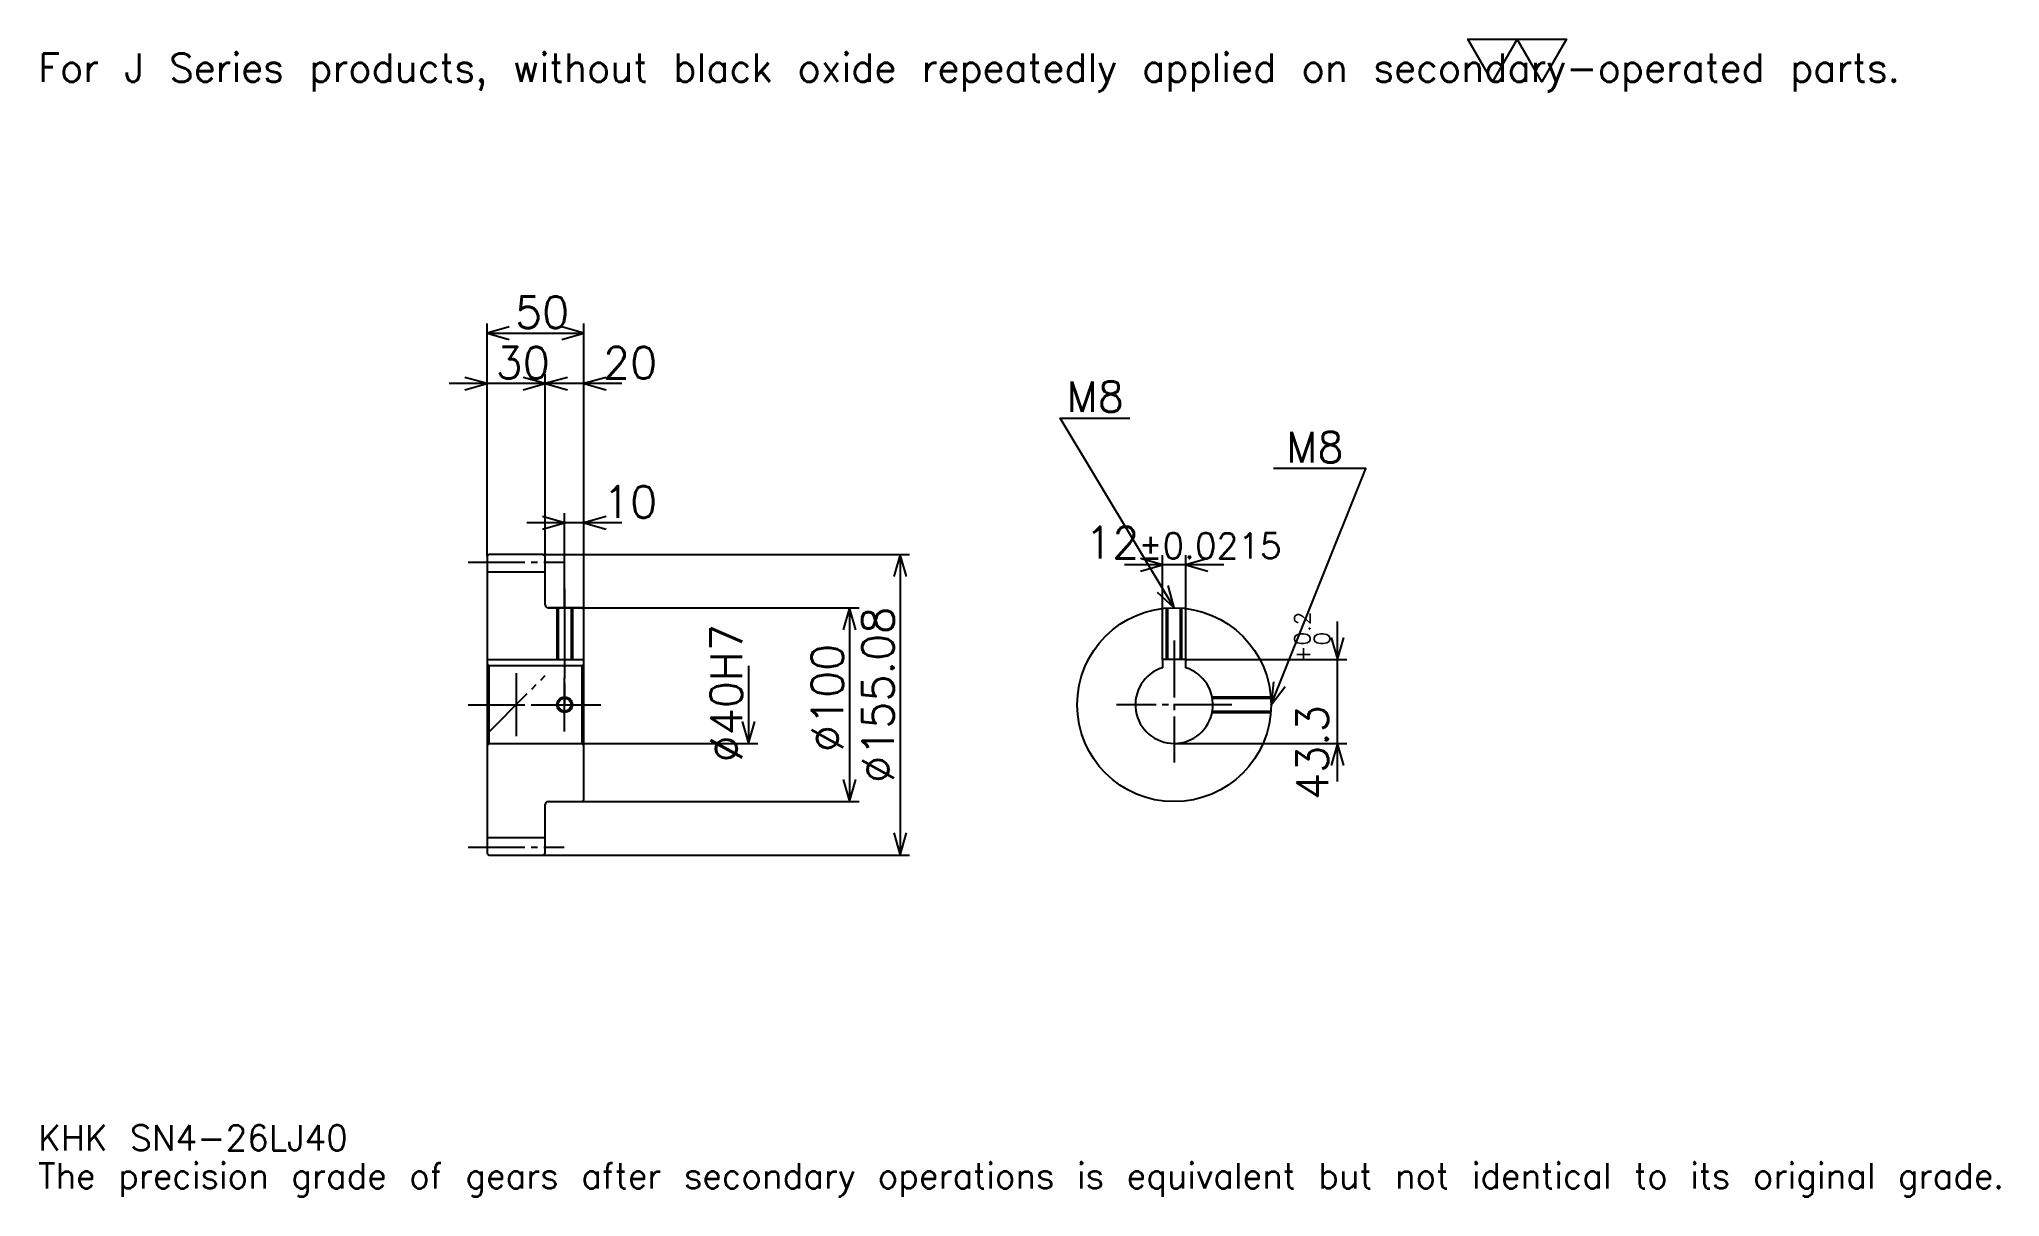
# Model space of a CAD drawing. Extents: x 33 to 1044, y 12 to 609.
import ezdxf

# ---------------------------------------------------------------- set-up
doc = ezdxf.new("R2010")
doc.units = 0
doc.linetypes.add('DASHDOT', pattern=[39.130436, 29.347826, -3.26087, 3.26087, -3.26087])
doc.layers.get('0').update_dxf_attribs({"linetype": 'CONTINUOUS'})
doc.layers.add('DASHDOT', color=6, linetype='DASHDOT')
doc.styles.add('KANJI', font='TXT', dxfattribs={"bigfont": 'BIGFONT'})

msp = doc.modelspace()

# ---------------------------------------------------------------- linework, layer by layer
at = {"color": 5}
for p, q in [((264.130432, 343.299957), (264.130432, 462.321716)), ((264.130432, 457.430389), (314.130432, 457.430389)), ((314.130432, 343.299957), (314.130432, 462.321716)), ((294.130432, 343.299957), (294.130432, 436.234741)), ((313.695648, 431.343445), (244.565216, 431.343445)), ((333.695648, 431.343445), (274.565216, 431.343445)), ((304.130432, 343.299957), (304.130432, 364.495605)), ((333.695648, 359.604309), (284.565216, 359.604309)), ((264.130432, 342.299957), (264.130432, 343.299957)), ((293.130432, 343.299957), (314.130432, 343.299957)), ((294.130432, 342.299957), (294.130432, 343.299957)), ((304.130432, 315.760864), (304.130432, 343.299957)), ((304.130432, 315.760864), (304.130432, 343.299957)), ((314.130432, 343.299957), (482.065216, 343.299957)), ((314.130432, 314.760864), (314.130432, 343.299957)), ((477.173889, 343.299957), (477.173889, 188.221771)), ((644.043457, 337.973907), (592.913086, 337.973907)), ((612.478271, 289.060852), (612.478271, 342.865204)), ((624.478271, 289.060852), (624.478271, 342.865204)), ((295.630432, 315.760864), (314.130432, 315.760864)), ((314.130432, 315.760864), (455.978271, 315.760864)), ((451.086975, 315.760864), (451.086975, 215.760864)), ((702.739136, 226.195648), (702.739136, 308.626068)), ((398.913025, 285.760864), (398.913025, 245.760864)), ((624.478271, 289.060852), (707.630432, 289.060852)), ((314.130432, 245.760864), (403.804352, 245.760864)), ((618.478271, 245.760864), (707.630432, 245.760864)), ((295.630432, 215.760864), (314.130432, 215.760864)), ((314.130432, 215.760864), (455.978271, 215.760864)), ((293.130432, 188.221771), (314.130432, 188.221771)), ((314.130432, 188.221771), (482.065216, 188.221771))]:
    msp.add_line(p, q, dxfattribs=at)
at = {"color": 4}
for p, q in [((264.130432, 334.299957), (294.130432, 334.299957)), ((264.130432, 289.060852), (314.130432, 289.060852)), ((265.130432, 285.760864), (265.130432, 245.760864)), ((313.130432, 285.760864), (314.130432, 286.760864)), ((313.130432, 245.760864), (314.130432, 244.760864)), ((264.130432, 197.221771), (294.130432, 197.221771))]:
    msp.add_line(p, q, dxfattribs=at)
at = {"color": 7}
msp.add_line((279.130432, 282.065216), (279.130432, 249.456512), dxfattribs=at)
msp.add_lwpolyline([(782.608704, 586.956543), (769.891296, 609), (820.760864, 609), (808.043457, 586.956543), (795.326111, 609), (782.608704, 586.956543)], dxfattribs=at)
at = {"color": 5}
for points in [[(275.543488, 460.691254), (264.130432, 457.430389), (275.543488, 454.169525)], [(302.717377, 454.169525), (314.130432, 457.430389), (302.717377, 460.691254)], [(252.717392, 428.082581), (264.130432, 431.343445), (252.717392, 434.604309)], [(282.717377, 428.082581), (294.130432, 431.343445), (282.717377, 434.604309)], [(305.543488, 434.604309), (294.130432, 431.343445), (305.543488, 428.082581)], [(325.543488, 434.604309), (314.130432, 431.343445), (325.543488, 428.082581)], [(618.478271, 315.760864), (559.782593, 413.586945), (595.652161, 413.586945)], [(668.478271, 265.760864), (717.391296, 387.5), (669.782593, 387.5)], [(292.717377, 356.343445), (304.130432, 359.604309), (292.717377, 362.865173)], [(325.543488, 362.865173), (314.130432, 359.604309), (325.543488, 356.343445)], [(480.434753, 331.886932), (477.173889, 343.299957), (473.913025, 331.886932)], [(601.065186, 334.713043), (612.478271, 337.973907), (601.065186, 341.234772)], [(635.891357, 341.234772), (624.478271, 337.973907), (635.891357, 334.713043)], [(609.81012, 323.869751), (618.478271, 315.760864), (615.402466, 327.225159)], [(454.347839, 304.347809), (451.086975, 315.760864), (447.826111, 304.347809)], [(699.478271, 300.473907), (702.739136, 289.060852), (706, 300.473907)], [(669.70752, 277.566803), (668.478271, 265.760864), (675.759033, 275.135376)], [(395.652161, 257.17392), (398.913025, 245.760864), (402.173889, 257.17392)], [(706, 234.347824), (702.739136, 245.760864), (699.478271, 234.347824)], [(447.826111, 227.173904), (451.086975, 215.760864), (454.347839, 227.173904)], [(473.913025, 199.634796), (477.173889, 188.221771), (480.434753, 199.634796)]]:
    msp.add_lwpolyline(points, dxfattribs=at)
at = {"color": 4}
for points in [[(294.130432, 317.260864), (294.130432, 342.299957), (293.130432, 343.299957), (265.130432, 343.299957), (264.130432, 342.299957), (264.130432, 244.760864)], [(295.630432, 215.760864), (313.130432, 215.760864), (314.130432, 216.760864), (314.130432, 314.760864), (313.130432, 315.760864), (295.630432, 315.760864)], [(300.130432, 315.760864), (300.130432, 289.060852)], [(300.80542, 315.760864), (300.80542, 289.060852)], [(307.455444, 315.760864), (307.455444, 289.060852)], [(308.130432, 315.760864), (308.130432, 289.060852)], [(614.478271, 289.060852), (614.478271, 315.600616)], [(615.153259, 289.060852), (615.153259, 315.650177)], [(621.803284, 289.060852), (621.803284, 315.650177)], [(622.478271, 289.060852), (622.478271, 315.600616)], [(264.130432, 244.760864), (265.130432, 245.760864), (313.130432, 245.760864), (313.130432, 285.760864), (265.130432, 285.760864), (264.130432, 286.760864)], [(624.478271, 284.839661), (624.478271, 289.060852), (612.478271, 289.060852), (612.478271, 284.839661)], [(638.074219, 269.760864), (668.317993, 269.760864)], [(638.199951, 269.085876), (668.367554, 269.085876)], [(638.074219, 261.760864), (668.317993, 261.760864)], [(638.199951, 262.435852), (668.367554, 262.435852)], [(264.130432, 244.760864), (264.130432, 189.221771), (265.130432, 188.221771), (293.130432, 188.221771), (294.130432, 189.221771), (294.130432, 214.260864)]]:
    msp.add_lwpolyline(points, dxfattribs=at)
for centre, radius in [((618.478271, 265.760864), 50), ((304.130432, 265.760864), 3.325)]:
    msp.add_circle(centre, radius, dxfattribs=at)
at = {"color": 7}
msp.add_circle((304.130432, 265.760864), 4, dxfattribs=at)
at = {"color": 4}
for centre, radius, start, end in [((295.630432, 317.260864), 1.5, 180, 270), ((618.478271, 265.760864), 20, 107.457602748, 72.542397252), ((295.630432, 214.260864), 1.5, 90, 180)]:
    msp.add_arc(centre, radius, start, end, dxfattribs=at)
at = {"layer": 'DASHDOT', "color": 7}
for p, q in [((254.347824, 339.299957), (303.913025, 339.299957)), ((304.130432, 315.760864), (304.130432, 265.760864)), ((618.478271, 298.843475), (618.478271, 235.978256)), ((264.130432, 250.760864), (294.130432, 280.760864)), ((254.347824, 265.760864), (323.913025, 265.760864)), ((648.260864, 265.760864), (588.695679, 265.760864)), ((254.347824, 192.221771), (303.913025, 192.221771))]:
    msp.add_line(p, q, dxfattribs=at)
for points in [[(304.130432, 325.543457), (304.130432, 279.278259)], [(304.130432, 251.978256), (304.130432, 279.543488)], [(290.347839, 265.760864), (317.913025, 265.760864)]]:
    msp.add_lwpolyline(points, dxfattribs=at)

# ---------------------------------------------------------------- texts
at = {"color": 7, "style": 'KANJI'}
for s, height, p in [('For J Series products, without black oxide repeatedly applied on secondary-operated parts.', 14.673913, (32.608696, 586.956543)), ('50', 16.304348, (278.532593, 460.039062)), ('30', 16.304348, (268.532593, 433.952148)), ('20', 16.304348, (323.913025, 433.952148)), ('M8', 15.652175, (563.043457, 416.847839)), ('M8', 15.652175, (676.304321, 390.760864)), ('10', 16.304348, (323.913025, 362.213013)), ('12', 16.304348, (572.594604, 341.234772)), ('%%p0.0215', 13.043478, (600.146973, 341.234772)), ('KHK SN4-26LJ40', 13.043478, (32.608696, 35.869564)), ('The precision grade of gears after secondary operations is equivalent but not identical to its original grade.', 13.043478, (32.608696, 16.304348))]:
    msp.add_text(s, height=height, dxfattribs=at).set_placement(p)
for s, height, p in [('%%c155.08', 16.304348, (473.913025, 225.407593)), ('%%c40H7', 16.304348, (395.652161, 236.005432)), ('0.2', 8.152174, (688.717407, 296.293427)), ('%%c100', 16.304348, (447.826111, 241.304352)), ('+', 8.152174, (688.717407, 287.162994)), ('0', 8.152174, (698.82605, 296.293427)), ('43.3', 16.304348, (697.847839, 216.591324))]:
    msp.add_text(s, height=height, rotation=90, dxfattribs=at).set_placement(p)

doc.saveas('drawing.dxf')
